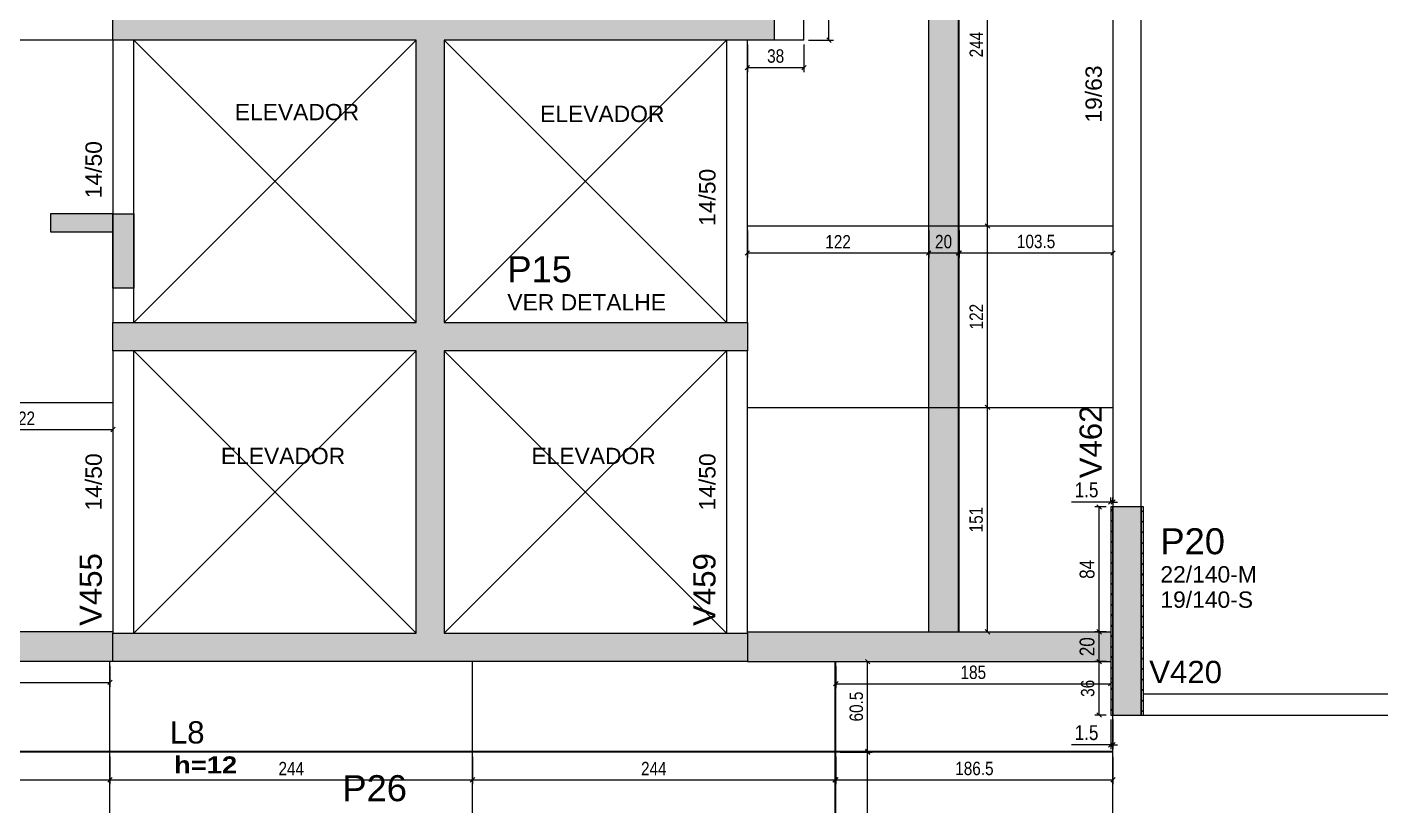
# Model space of a CAD drawing. Extents: x 3022 to 8661, y -614 to 3008.
# Drawn here: x 5870 to 6781, y 1276 to 1800 of the extents above; entities that cross this region are included whole.
import ezdxf

# ---------------------------------------------------------------- set-up
doc = ezdxf.new("R2010")
doc.units = 0
doc.header["$PDMODE"] = 34
for name, color, linetype in [('COTA', 241, 'Continuous'), ('MTH-230', 1, 'Continuous'), ('MTH-DIM-PILAR', 3, 'Continuous'), ('MTH-DIM-VIGA', 3, 'Continuous'), ('MTH-FACE-VIGA', 7, 'Continuous'), ('MTH-LINHA-SEÇÃO', 16, 'Continuous'), ('MTH-PILAR-SEGUE', 5, 'Continuous'), ('MTH-SOMBRA21', 150, 'Continuous'), ('MTH-SOMBRA25', 253, 'Continuous'), ('MTH-TIT1-PILAR', 5, 'Continuous'), ('MTH-TIT1-VIGA', 5, 'Continuous'), ('MTH-TXT-NEGRITO', 5, 'Continuous'), ('MTH-TXT-NOTAS', 3, 'Continuous'), ('Painéis', 200, 'Continuous')]:
    doc.layers.add(name, color=color, linetype=linetype)
doc.layers.add('Hachura', color=251, linetype='Continuous', lineweight=9)
doc.styles.add('COTA TECNICA', font='techl___.ttf', dxfattribs={"height": 10})
doc.styles.add('COTA TECNICA-50', font='techl___.ttf', dxfattribs={"height": 9})
doc.styles.add('TQS_ARIAL', font='arial.ttf')
doc.styles.add('TQS_ARIAL_BLACK', font='ariblk.ttf')
doc.dimstyles.new('COTA PAINEL-50', dxfattribs={"dimtxt": 9, "dimasz": 3, "dimexe": 3, "dimexo": 3, "dimgap": 3, "dimtad": 1, "dimdec": 1, "dimzin": 12, "dimdsep": 46, "dimtxsty": 'COTA TECNICA-50', "dimblk1": 'OBLIQUE', "dimblk2": 'OBLIQUE', "dimsah": 1, "dimcen": 0.9, "dimclrd": 4, "dimclre": 4, "dimclrt": 240, "dimadec": 1, "dimazin": 3, "dimtfac": 1, "dimtdec": 1, "dimtmove": 0, "dimatfit": 3, "dimfxl": 1, "dimtolj": 1, "dimtzin": 12, "dimarcsym": 0})
doc.dimstyles.new('PAINEL', dxfattribs={"dimtxt": 10, "dimasz": 3, "dimexe": 3, "dimexo": 3, "dimgap": 3, "dimtad": 1, "dimdec": 1, "dimzin": 12, "dimdsep": 46, "dimtxsty": 'COTA TECNICA', "dimblk1": 'OBLIQUE', "dimblk2": 'OBLIQUE', "dimsah": 1, "dimcen": 0.9, "dimclrd": 4, "dimclre": 4, "dimclrt": 240, "dimadec": 1, "dimazin": 3, "dimtfac": 1, "dimtdec": 1, "dimtmove": 0, "dimatfit": 3, "dimfxl": 1, "dimtolj": 1, "dimtzin": 12, "dimarcsym": 0})

# ---------------------------------------------------------------- blocks, each defined once
blk = doc.blocks.new('_Oblique')
at = {"color": 0, "linetype": 'ByBlock', "lineweight": -2}
blk.add_line((-0.5, -0.5), (0.5, 0.5), dxfattribs=at)
blk = doc.blocks.new('*D165')
at = {"layer": 'COTA', "color": 4, "lineweight": -2, "transparency": 16777216}
for p, q in [((5682.08, 1308.75), (5682.08, 1290.21)), ((5926.08, 1308.75), (5926.08, 1290.21)), ((5682.08, 1293.21), (5926.08, 1293.21))]:
    blk.add_line(p, q, dxfattribs=at)
at = {"layer": 'Defpoints', "color": 0, "transparency": 16777216}
for p in [(5682.08, 1311.75), (5926.08, 1311.75), (5926.08, 1293.21)]:
    blk.add_point(p, dxfattribs=at)
at = {"layer": 'COTA', "color": 4, "lineweight": -2, "transparency": 16777216, "xscale": 3, "yscale": 3, "zscale": 3, "rotation": 180}
blk.add_blockref('_Oblique', (5682.08, 1293.21), dxfattribs=at)
at = {"layer": 'COTA', "color": 4, "lineweight": -2, "transparency": 16777216, "xscale": 3, "yscale": 3, "zscale": 3}
blk.add_blockref('_Oblique', (5926.08, 1293.21), dxfattribs=at)
at = {"layer": 'COTA', "color": 240, "transparency": 16777216, "insert": (5804.08, 1300.77), "char_height": 9, "attachment_point": 5, "style": 'COTA TECNICA-50'}
blk.add_mtext('\\A1;244', dxfattribs=at)
blk = doc.blocks.new('*D166')
at = {"layer": 'COTA', "color": 4, "lineweight": -2, "transparency": 16777216}
for p, q in [((5926.08, 1308.75), (5926.08, 1290.21)), ((6170.08, 1308.75), (6170.08, 1290.21)), ((5926.08, 1293.21), (6170.08, 1293.21))]:
    blk.add_line(p, q, dxfattribs=at)
at = {"layer": 'Defpoints', "color": 0, "transparency": 16777216}
for p in [(5926.08, 1311.75), (6170.08, 1311.75), (6170.08, 1293.21)]:
    blk.add_point(p, dxfattribs=at)
at = {"layer": 'COTA', "color": 4, "lineweight": -2, "transparency": 16777216, "xscale": 3, "yscale": 3, "zscale": 3, "rotation": 180}
blk.add_blockref('_Oblique', (5926.08, 1293.21), dxfattribs=at)
at = {"layer": 'COTA', "color": 4, "lineweight": -2, "transparency": 16777216, "xscale": 3, "yscale": 3, "zscale": 3}
blk.add_blockref('_Oblique', (6170.08, 1293.21), dxfattribs=at)
at = {"layer": 'COTA', "color": 240, "transparency": 16777216, "insert": (6048.08, 1300.77), "char_height": 9, "attachment_point": 5, "style": 'COTA TECNICA-50'}
blk.add_mtext('\\A1;244', dxfattribs=at)
blk = doc.blocks.new('*D167')
at = {"layer": 'COTA', "color": 4, "lineweight": -2, "transparency": 16777216}
for p, q in [((6170.08, 1308.75), (6170.08, 1290.21)), ((6414.08, 1308.75), (6414.08, 1290.21)), ((6170.08, 1293.21), (6414.08, 1293.21))]:
    blk.add_line(p, q, dxfattribs=at)
at = {"layer": 'Defpoints', "color": 0, "transparency": 16777216}
for p in [(6170.08, 1311.75), (6414.08, 1311.75), (6414.08, 1293.21)]:
    blk.add_point(p, dxfattribs=at)
at = {"layer": 'COTA', "color": 4, "lineweight": -2, "transparency": 16777216, "xscale": 3, "yscale": 3, "zscale": 3, "rotation": 180}
blk.add_blockref('_Oblique', (6170.08, 1293.21), dxfattribs=at)
at = {"layer": 'COTA', "color": 4, "lineweight": -2, "transparency": 16777216, "xscale": 3, "yscale": 3, "zscale": 3}
blk.add_blockref('_Oblique', (6414.08, 1293.21), dxfattribs=at)
at = {"layer": 'COTA', "color": 240, "transparency": 16777216, "insert": (6292.08, 1300.77), "char_height": 9, "attachment_point": 5, "style": 'COTA TECNICA-50'}
blk.add_mtext('\\A1;244', dxfattribs=at)
blk = doc.blocks.new('*D168')
at = {"layer": 'COTA', "color": 4, "lineweight": -2, "transparency": 16777216}
for p, q in [((6414.58, 1308.75), (6414.58, 1290.21)), ((6601.08, 1308.75), (6601.08, 1290.21)), ((6414.58, 1293.21), (6601.08, 1293.21))]:
    blk.add_line(p, q, dxfattribs=at)
at = {"layer": 'Defpoints', "color": 0, "transparency": 16777216}
for p in [(6414.58, 1311.75), (6601.08, 1311.75), (6601.08, 1293.21)]:
    blk.add_point(p, dxfattribs=at)
at = {"layer": 'COTA', "color": 4, "lineweight": -2, "transparency": 16777216, "xscale": 3, "yscale": 3, "zscale": 3, "rotation": 180}
blk.add_blockref('_Oblique', (6414.58, 1293.21), dxfattribs=at)
at = {"layer": 'COTA', "color": 4, "lineweight": -2, "transparency": 16777216, "xscale": 3, "yscale": 3, "zscale": 3}
blk.add_blockref('_Oblique', (6601.08, 1293.21), dxfattribs=at)
at = {"layer": 'COTA', "color": 240, "transparency": 16777216, "insert": (6507.83, 1300.82), "char_height": 9, "attachment_point": 5, "style": 'COTA TECNICA-50'}
blk.add_mtext('\\A1;186.5', dxfattribs=at)
blk = doc.blocks.new('*D169')
at = {"layer": 'COTA', "color": 4, "lineweight": -2, "transparency": 16777216}
for p, q in [((6417.58, 1311.75), (6438.99, 1311.75)), ((6435.99, 1210.75), (6435.99, 1311.75)), ((6417.58, 1210.75), (6438.99, 1210.75))]:
    blk.add_line(p, q, dxfattribs=at)
at = {"layer": 'Defpoints', "color": 0, "transparency": 16777216}
for p in [(6414.58, 1311.75), (6435.99, 1311.75), (6414.58, 1210.75)]:
    blk.add_point(p, dxfattribs=at)
at = {"layer": 'COTA', "color": 4, "lineweight": -2, "transparency": 16777216, "xscale": 3, "yscale": 3, "zscale": 3}
for p, rotation in [((6435.99, 1311.75), 90), ((6435.99, 1210.75), 270)]:
    blk.add_blockref('_Oblique', p, dxfattribs=dict(at, rotation=rotation))
at = {"layer": 'COTA', "color": 240, "transparency": 16777216, "insert": (6428.4, 1261.25), "char_height": 9, "attachment_point": 5, "rotation": 90, "style": 'COTA TECNICA-50'}
blk.add_mtext('\\A1;101', dxfattribs=at)
blk = doc.blocks.new('*D170')
at = {"layer": 'COTA', "color": 4, "lineweight": -2, "transparency": 16777216}
for p, q in [((6417.58, 1372.75), (6438.99, 1372.75)), ((6435.99, 1312.25), (6435.99, 1372.75)), ((6417.58, 1312.25), (6438.99, 1312.25))]:
    blk.add_line(p, q, dxfattribs=at)
at = {"layer": 'Defpoints', "color": 0, "transparency": 16777216}
for p in [(6414.58, 1372.75), (6435.99, 1372.75), (6414.58, 1312.25)]:
    blk.add_point(p, dxfattribs=at)
at = {"layer": 'COTA', "color": 4, "lineweight": -2, "transparency": 16777216, "xscale": 3, "yscale": 3, "zscale": 3}
for p, rotation in [((6435.99, 1372.75), 90), ((6435.99, 1312.25), 270)]:
    blk.add_blockref('_Oblique', p, dxfattribs=dict(at, rotation=rotation))
at = {"layer": 'COTA', "color": 240, "transparency": 16777216, "insert": (6428.39, 1342.5), "char_height": 9, "attachment_point": 5, "rotation": 90, "style": 'COTA TECNICA-50'}
blk.add_mtext('\\A1;60.5', dxfattribs=at)
blk = doc.blocks.new('*D179')
at = {"layer": 'COTA', "color": 4, "lineweight": -2, "transparency": 16777216}
for p, q in [((5806.08, 1543.75), (5806.08, 1525.84)), ((5928.08, 1543.75), (5928.08, 1525.84)), ((5806.08, 1528.84), (5928.08, 1528.84))]:
    blk.add_line(p, q, dxfattribs=at)
at = {"layer": 'Defpoints', "color": 0, "transparency": 16777216}
for p in [(5806.08, 1546.75), (5928.08, 1546.75), (5928.08, 1528.84)]:
    blk.add_point(p, dxfattribs=at)
at = {"layer": 'COTA', "color": 4, "lineweight": -2, "transparency": 16777216, "xscale": 3, "yscale": 3, "zscale": 3, "rotation": 180}
blk.add_blockref('_Oblique', (5806.08, 1528.84), dxfattribs=at)
at = {"layer": 'COTA', "color": 4, "lineweight": -2, "transparency": 16777216, "xscale": 3, "yscale": 3, "zscale": 3}
blk.add_blockref('_Oblique', (5928.08, 1528.84), dxfattribs=at)
at = {"layer": 'COTA', "color": 240, "transparency": 16777216, "insert": (5867.08, 1536.4), "char_height": 9, "attachment_point": 5, "style": 'COTA TECNICA-50'}
blk.add_mtext('\\A1;122', dxfattribs=at)
blk = doc.blocks.new('*D182')
at = {"layer": 'COTA', "color": 4, "lineweight": -2, "transparency": 16777216}
for p, q in [((5683.58, 1369.75), (5683.58, 1355.75)), ((5926.08, 1369.75), (5926.08, 1355.75)), ((5683.58, 1358.75), (5926.08, 1358.75))]:
    blk.add_line(p, q, dxfattribs=at)
at = {"layer": 'Defpoints', "color": 0, "transparency": 16777216}
for p in [(5683.58, 1372.75), (5926.08, 1372.75), (5926.08, 1358.75)]:
    blk.add_point(p, dxfattribs=at)
at = {"layer": 'COTA', "color": 4, "lineweight": -2, "transparency": 16777216, "xscale": 3, "yscale": 3, "zscale": 3, "rotation": 180}
blk.add_blockref('_Oblique', (5683.58, 1358.75), dxfattribs=at)
at = {"layer": 'COTA', "color": 4, "lineweight": -2, "transparency": 16777216, "xscale": 3, "yscale": 3, "zscale": 3}
blk.add_blockref('_Oblique', (5926.08, 1358.75), dxfattribs=at)
at = {"layer": 'COTA', "color": 240, "transparency": 16777216, "insert": (5804.83, 1366.35), "char_height": 9, "attachment_point": 5, "style": 'COTA TECNICA-50'}
blk.add_mtext('\\A1;242.5', dxfattribs=at)
blk = doc.blocks.new('*D184')
at = {"layer": 'COTA', "color": 4, "lineweight": -2, "transparency": 16777216}
for p, q in [((6414.58, 1369.75), (6414.58, 1354.87)), ((6599.58, 1369.75), (6599.58, 1354.87)), ((6414.58, 1357.87), (6599.58, 1357.87))]:
    blk.add_line(p, q, dxfattribs=at)
at = {"layer": 'Defpoints', "color": 0, "transparency": 16777216}
for p in [(6414.58, 1372.75), (6599.58, 1372.75), (6599.58, 1357.87)]:
    blk.add_point(p, dxfattribs=at)
at = {"layer": 'COTA', "color": 4, "lineweight": -2, "transparency": 16777216, "xscale": 3, "yscale": 3, "zscale": 3, "rotation": 180}
blk.add_blockref('_Oblique', (6414.58, 1357.87), dxfattribs=at)
at = {"layer": 'COTA', "color": 4, "lineweight": -2, "transparency": 16777216, "xscale": 3, "yscale": 3, "zscale": 3}
blk.add_blockref('_Oblique', (6599.58, 1357.87), dxfattribs=at)
at = {"layer": 'COTA', "color": 240, "transparency": 16777216, "insert": (6507.08, 1365.49), "char_height": 9, "attachment_point": 5, "style": 'COTA TECNICA-50'}
blk.add_mtext('\\A1;185', dxfattribs=at)
blk = doc.blocks.new('*D185')
at = {"layer": 'COTA', "color": 4, "lineweight": -2, "transparency": 16777216}
for p, q in [((6596.58, 1372.75), (6588.81, 1372.75)), ((6591.81, 1336.75), (6591.81, 1372.75)), ((6596.58, 1336.75), (6588.81, 1336.75))]:
    blk.add_line(p, q, dxfattribs=at)
at = {"layer": 'Defpoints', "color": 0, "transparency": 16777216}
for p in [(6591.81, 1372.75), (6599.58, 1372.75), (6599.58, 1336.75)]:
    blk.add_point(p, dxfattribs=at)
at = {"layer": 'COTA', "color": 4, "lineweight": -2, "transparency": 16777216, "xscale": 3, "yscale": 3, "zscale": 3}
for p, rotation in [((6591.81, 1372.75), 90), ((6591.81, 1336.75), 270)]:
    blk.add_blockref('_Oblique', p, dxfattribs=dict(at, rotation=rotation))
at = {"layer": 'COTA', "color": 240, "transparency": 16777216, "insert": (6584.11, 1354.75), "char_height": 9, "attachment_point": 5, "rotation": 90, "style": 'COTA TECNICA-50'}
blk.add_mtext('\\A1;36', dxfattribs=at)
blk = doc.blocks.new('*D186')
at = {"layer": 'COTA', "color": 4, "lineweight": -2, "transparency": 16777216}
for p, q in [((6355.08, 1662.75), (6355.08, 1644.56)), ((6477.08, 1662.75), (6477.08, 1644.56)), ((6355.08, 1647.56), (6477.08, 1647.56))]:
    blk.add_line(p, q, dxfattribs=at)
at = {"layer": 'Defpoints', "color": 0, "transparency": 16777216}
for p in [(6355.08, 1665.75), (6477.08, 1665.75), (6477.08, 1647.56)]:
    blk.add_point(p, dxfattribs=at)
at = {"layer": 'COTA', "color": 4, "lineweight": -2, "transparency": 16777216, "xscale": 3, "yscale": 3, "zscale": 3, "rotation": 180}
blk.add_blockref('_Oblique', (6355.08, 1647.56), dxfattribs=at)
at = {"layer": 'COTA', "color": 4, "lineweight": -2, "transparency": 16777216, "xscale": 3, "yscale": 3, "zscale": 3}
blk.add_blockref('_Oblique', (6477.08, 1647.56), dxfattribs=at)
at = {"layer": 'COTA', "color": 240, "transparency": 16777216, "insert": (6416.08, 1655.11), "char_height": 9, "attachment_point": 5, "style": 'COTA TECNICA-50'}
blk.add_mtext('\\A1;122', dxfattribs=at)
blk = doc.blocks.new('*D187')
at = {"layer": 'COTA', "color": 4, "lineweight": -2, "transparency": 16777216}
for p, q in [((6477.08, 1662.75), (6477.08, 1644.56)), ((6497.08, 1662.75), (6497.08, 1644.56)), ((6477.08, 1647.56), (6497.08, 1647.56))]:
    blk.add_line(p, q, dxfattribs=at)
at = {"layer": 'Defpoints', "color": 0, "transparency": 16777216}
for p in [(6477.08, 1665.75), (6497.08, 1665.75), (6497.08, 1647.56)]:
    blk.add_point(p, dxfattribs=at)
at = {"layer": 'COTA', "color": 4, "lineweight": -2, "transparency": 16777216, "xscale": 3, "yscale": 3, "zscale": 3, "rotation": 180}
blk.add_blockref('_Oblique', (6477.08, 1647.56), dxfattribs=at)
at = {"layer": 'COTA', "color": 4, "lineweight": -2, "transparency": 16777216, "xscale": 3, "yscale": 3, "zscale": 3}
blk.add_blockref('_Oblique', (6497.08, 1647.56), dxfattribs=at)
at = {"layer": 'COTA', "color": 240, "transparency": 16777216, "insert": (6487.08, 1655.15), "char_height": 9, "attachment_point": 5, "style": 'COTA TECNICA-50'}
blk.add_mtext('\\A1;20', dxfattribs=at)
blk = doc.blocks.new('*D188')
at = {"layer": 'COTA', "color": 4, "lineweight": -2, "transparency": 16777216}
for p, q in [((6497.58, 1662.75), (6497.58, 1644.56)), ((6601.08, 1662.75), (6601.08, 1644.56)), ((6497.58, 1647.56), (6601.08, 1647.56))]:
    blk.add_line(p, q, dxfattribs=at)
at = {"layer": 'Defpoints', "color": 0, "transparency": 16777216}
for p in [(6497.58, 1665.75), (6601.08, 1665.75), (6601.08, 1647.56)]:
    blk.add_point(p, dxfattribs=at)
at = {"layer": 'COTA', "color": 4, "lineweight": -2, "transparency": 16777216, "xscale": 3, "yscale": 3, "zscale": 3, "rotation": 180}
blk.add_blockref('_Oblique', (6497.58, 1647.56), dxfattribs=at)
at = {"layer": 'COTA', "color": 4, "lineweight": -2, "transparency": 16777216, "xscale": 3, "yscale": 3, "zscale": 3}
blk.add_blockref('_Oblique', (6601.08, 1647.56), dxfattribs=at)
at = {"layer": 'COTA', "color": 240, "transparency": 16777216, "insert": (6549.33, 1655.26), "char_height": 9, "attachment_point": 5, "style": 'COTA TECNICA-50'}
blk.add_mtext('\\A1;103.5', dxfattribs=at)
blk = doc.blocks.new('*D189')
at = {"layer": 'COTA', "color": 4, "lineweight": -2, "transparency": 16777216}
for p, q in [((6500.58, 1543.75), (6519.63, 1543.75)), ((6516.63, 1392.75), (6516.63, 1543.75)), ((6500.58, 1392.75), (6519.63, 1392.75))]:
    blk.add_line(p, q, dxfattribs=at)
at = {"layer": 'Defpoints', "color": 0, "transparency": 16777216}
for p in [(6497.58, 1543.75), (6516.63, 1543.75), (6497.58, 1392.75)]:
    blk.add_point(p, dxfattribs=at)
at = {"layer": 'COTA', "color": 4, "lineweight": -2, "transparency": 16777216, "xscale": 3, "yscale": 3, "zscale": 3}
for p, rotation in [((6516.63, 1543.75), 90), ((6516.63, 1392.75), 270)]:
    blk.add_blockref('_Oblique', p, dxfattribs=dict(at, rotation=rotation))
at = {"layer": 'COTA', "color": 240, "transparency": 16777216, "insert": (6509.03, 1468.25), "char_height": 9, "attachment_point": 5, "rotation": 90, "style": 'COTA TECNICA-50'}
blk.add_mtext('\\A1;151', dxfattribs=at)
blk = doc.blocks.new('*D190')
at = {"layer": 'COTA', "color": 4, "lineweight": -2, "transparency": 16777216}
for p, q in [((6516.63, 1543.75), (6516.63, 1665.75)), ((6500.58, 1543.75), (6519.63, 1543.75))]:
    blk.add_line(p, q, dxfattribs=at)
at = {"layer": 'Defpoints', "color": 0, "transparency": 16777216}
for p in [(6516.63, 1665.75), (6516.63, 1665.75), (6497.58, 1543.75)]:
    blk.add_point(p, dxfattribs=at)
at = {"layer": 'COTA', "color": 4, "lineweight": -2, "transparency": 16777216, "xscale": 3, "yscale": 3, "zscale": 3}
for p, rotation in [((6516.63, 1665.75), 90), ((6516.63, 1543.75), 270)]:
    blk.add_blockref('_Oblique', p, dxfattribs=dict(at, rotation=rotation))
at = {"layer": 'COTA', "color": 240, "transparency": 16777216, "insert": (6509.08, 1604.75), "char_height": 9, "attachment_point": 5, "rotation": 90, "style": 'COTA TECNICA-50'}
blk.add_mtext('\\A1;122', dxfattribs=at)
blk = doc.blocks.new('*D191')
at = {"layer": 'COTA', "color": 4, "lineweight": -2, "transparency": 16777216}
for p, q in [((6500.58, 1909.75), (6519.63, 1909.75)), ((6516.63, 1665.75), (6516.63, 1909.75))]:
    blk.add_line(p, q, dxfattribs=at)
at = {"layer": 'Defpoints', "color": 0, "transparency": 16777216}
for p in [(6497.58, 1909.75), (6516.63, 1909.75), (6516.63, 1665.75)]:
    blk.add_point(p, dxfattribs=at)
at = {"layer": 'COTA', "color": 4, "lineweight": -2, "transparency": 16777216, "xscale": 3, "yscale": 3, "zscale": 3}
for p, rotation in [((6516.63, 1909.75), 90), ((6516.63, 1665.75), 270)]:
    blk.add_blockref('_Oblique', p, dxfattribs=dict(at, rotation=rotation))
at = {"layer": 'COTA', "color": 240, "transparency": 16777216, "insert": (6509.07, 1787.75), "char_height": 9, "attachment_point": 5, "rotation": 90, "style": 'COTA TECNICA-50'}
blk.add_mtext('\\A1;244', dxfattribs=at)
blk = doc.blocks.new('*D192')
at = {"layer": 'COTA', "color": 4, "lineweight": -2, "transparency": 16777216}
for p, q in [((6355.08, 1787.75), (6355.08, 1769.27)), ((6393.08, 1787.75), (6393.08, 1769.27)), ((6355.08, 1772.27), (6393.08, 1772.27))]:
    blk.add_line(p, q, dxfattribs=at)
at = {"layer": 'Defpoints', "color": 0, "transparency": 16777216}
for p in [(6355.08, 1790.75), (6393.08, 1790.75), (6393.08, 1772.27)]:
    blk.add_point(p, dxfattribs=at)
at = {"layer": 'COTA', "color": 4, "lineweight": -2, "transparency": 16777216, "xscale": 3, "yscale": 3, "zscale": 3, "rotation": 180}
blk.add_blockref('_Oblique', (6355.08, 1772.27), dxfattribs=at)
at = {"layer": 'COTA', "color": 4, "lineweight": -2, "transparency": 16777216, "xscale": 3, "yscale": 3, "zscale": 3}
blk.add_blockref('_Oblique', (6393.08, 1772.27), dxfattribs=at)
at = {"layer": 'COTA', "color": 240, "transparency": 16777216, "insert": (6374.08, 1779.99), "char_height": 9, "attachment_point": 5, "style": 'COTA TECNICA-50'}
blk.add_mtext('\\A1;38', dxfattribs=at)
blk = doc.blocks.new('*D193')
at = {"layer": 'COTA', "color": 4, "lineweight": -2, "transparency": 16777216}
for p, q in [((6396.08, 1909.75), (6412.95, 1909.75)), ((6409.95, 1790.75), (6409.95, 1909.75)), ((6396.08, 1790.75), (6412.95, 1790.75))]:
    blk.add_line(p, q, dxfattribs=at)
at = {"layer": 'Defpoints', "color": 0, "transparency": 16777216}
for p in [(6393.08, 1909.75), (6409.95, 1909.75), (6393.08, 1790.75)]:
    blk.add_point(p, dxfattribs=at)
at = {"layer": 'COTA', "color": 4, "lineweight": -2, "transparency": 16777216, "xscale": 3, "yscale": 3, "zscale": 3}
for p, rotation in [((6409.95, 1909.75), 90), ((6409.95, 1790.75), 270)]:
    blk.add_blockref('_Oblique', p, dxfattribs=dict(at, rotation=rotation))
at = {"layer": 'COTA', "color": 240, "transparency": 16777216, "insert": (6402.38, 1850.25), "char_height": 9, "attachment_point": 5, "rotation": 90, "style": 'COTA TECNICA-50'}
blk.add_mtext('\\A1;119', dxfattribs=at)
blk = doc.blocks.new('*D384')
at = {"layer": 'COTA', "color": 4, "lineweight": -2, "transparency": 16777216}
for p, q in [((6596.58, 1476.75), (6588.81, 1476.75)), ((6591.81, 1392.75), (6591.81, 1476.75)), ((6596.58, 1392.75), (6588.81, 1392.75))]:
    blk.add_line(p, q, dxfattribs=at)
at = {"layer": 'Defpoints', "color": 0, "transparency": 16777216}
for p in [(6591.81, 1476.75), (6599.58, 1476.75), (6599.58, 1392.75)]:
    blk.add_point(p, dxfattribs=at)
at = {"layer": 'COTA', "color": 4, "lineweight": -2, "transparency": 16777216, "xscale": 3, "yscale": 3, "zscale": 3}
for p, rotation in [((6591.81, 1476.75), 90), ((6591.81, 1392.75), 270)]:
    blk.add_blockref('_Oblique', p, dxfattribs=dict(at, rotation=rotation))
at = {"layer": 'COTA', "color": 240, "transparency": 16777216, "insert": (6583.71, 1434.75), "char_height": 10, "attachment_point": 5, "rotation": 90, "style": 'COTA TECNICA'}
blk.add_mtext('\\A1;84', dxfattribs=at)
blk = doc.blocks.new('*D385')
at = {"layer": 'COTA', "color": 4, "lineweight": -2, "transparency": 16777216}
for p, q in [((6599.58, 1480.06), (6573.07, 1480.06)), ((6599.58, 1479.75), (6599.58, 1483.06)), ((6601.08, 1480.06), (6599.58, 1480.06)), ((6601.08, 1479.75), (6601.08, 1483.06)), ((6601.08, 1480.06), (6604.08, 1480.06))]:
    blk.add_line(p, q, dxfattribs=at)
at = {"layer": 'Defpoints', "color": 0, "transparency": 16777216}
for p in [(6599.58, 1480.06), (6599.58, 1476.75), (6601.08, 1476.75)]:
    blk.add_point(p, dxfattribs=at)
at = {"layer": 'COTA', "color": 4, "lineweight": -2, "transparency": 16777216, "xscale": 3, "yscale": 3, "zscale": 3}
blk.add_blockref('_Oblique', (6599.58, 1480.06), dxfattribs=at)
at = {"layer": 'COTA', "color": 4, "lineweight": -2, "transparency": 16777216, "xscale": 3, "yscale": 3, "zscale": 3, "rotation": 180}
blk.add_blockref('_Oblique', (6601.08, 1480.06), dxfattribs=at)
at = {"layer": 'COTA', "color": 240, "transparency": 16777216, "insert": (6583.32, 1488.17), "char_height": 10, "attachment_point": 5, "style": 'COTA TECNICA'}
blk.add_mtext('\\A1;1.5', dxfattribs=at)
blk = doc.blocks.new('*D390')
at = {"layer": 'COTA', "color": 4, "lineweight": -2, "transparency": 16777216}
for p, q in [((6596.58, 1392.75), (6588.81, 1392.75)), ((6591.81, 1372.75), (6591.81, 1392.75)), ((6596.58, 1372.75), (6588.81, 1372.75))]:
    blk.add_line(p, q, dxfattribs=at)
at = {"layer": 'Defpoints', "color": 0, "transparency": 16777216}
for p in [(6591.81, 1392.75), (6599.58, 1392.75), (6599.58, 1372.75)]:
    blk.add_point(p, dxfattribs=at)
at = {"layer": 'COTA', "color": 4, "lineweight": -2, "transparency": 16777216, "xscale": 3, "yscale": 3, "zscale": 3}
for p, rotation in [((6591.81, 1392.75), 90), ((6591.81, 1372.75), 270)]:
    blk.add_blockref('_Oblique', p, dxfattribs=dict(at, rotation=rotation))
at = {"layer": 'COTA', "color": 240, "transparency": 16777216, "insert": (6583.7, 1382.75), "char_height": 10, "attachment_point": 5, "rotation": 90, "style": 'COTA TECNICA'}
blk.add_mtext('\\A1;20', dxfattribs=at)
blk = doc.blocks.new('*D391')
at = {"layer": 'COTA', "color": 4, "lineweight": -2, "transparency": 16777216}
for p, q in [((6599.58, 1333.75), (6599.58, 1313.78)), ((6601.08, 1333.75), (6601.08, 1313.78)), ((6599.58, 1316.78), (6573.07, 1316.78)), ((6601.08, 1316.78), (6599.58, 1316.78)), ((6601.08, 1316.78), (6604.08, 1316.78))]:
    blk.add_line(p, q, dxfattribs=at)
at = {"layer": 'Defpoints', "color": 0, "transparency": 16777216}
for p in [(6599.58, 1336.75), (6601.08, 1336.75), (6599.58, 1316.78)]:
    blk.add_point(p, dxfattribs=at)
at = {"layer": 'COTA', "color": 4, "lineweight": -2, "transparency": 16777216, "xscale": 3, "yscale": 3, "zscale": 3}
blk.add_blockref('_Oblique', (6599.58, 1316.78), dxfattribs=at)
at = {"layer": 'COTA', "color": 4, "lineweight": -2, "transparency": 16777216, "xscale": 3, "yscale": 3, "zscale": 3, "rotation": 180}
blk.add_blockref('_Oblique', (6601.08, 1316.78), dxfattribs=at)
at = {"layer": 'COTA', "color": 240, "transparency": 16777216, "insert": (6583.32, 1324.89), "char_height": 10, "attachment_point": 5, "style": 'COTA TECNICA'}
blk.add_mtext('\\A1;1.5', dxfattribs=at)

msp = doc.modelspace()

# ---------------------------------------------------------------- hatches: boundary and pattern name
at = {"layer": 'Hachura'}
h = msp.add_hatch(color=256, dxfattribs=at)
h.dxf.hatch_style = 1
h.paths.add_polyline_path([(6497.08, 1909.75), (6477.08, 1909.75), (6477.08, 1665.75), (6497.08, 1665.75)])
h.paths.add_polyline_path([(6497.08, 1665.75), (6477.08, 1665.75), (6477.08, 1543.75), (6497.08, 1543.75)])
h.paths.add_polyline_path([(6497.08, 1543.75), (6477.08, 1543.75), (6477.08, 1392.75), (6497.08, 1392.75)])
h = msp.add_hatch(color=256, dxfattribs=at)
h.dxf.hatch_style = 1
h.paths.add_polyline_path([(5928.08, 1391.75), (5928.08, 1392.75), (5683.58, 1392.75), (5683.58, 1372.75), (5928.08, 1372.75)])
h.paths.add_polyline_path([(6599.58, 1392.75), (6355.08, 1392.75), (6355.08, 1391.75), (6355.08, 1372.75), (6599.58, 1372.75)])

# ---------------------------------------------------------------- linework, layer by layer
at = {"layer": 'MTH-230', "linetype": 'Continuous'}
for p, q in [((5942.08, 1790.75), (6132.08, 1600.75)), ((6132.08, 1790.75), (5942.08, 1600.75)), ((6151.08, 1790.75), (6341.08, 1600.75)), ((6341.08, 1790.75), (6151.08, 1600.75)), ((5942.08, 1581.75), (6132.08, 1391.75)), ((6132.08, 1581.75), (5942.08, 1391.75)), ((6151.08, 1581.75), (6341.08, 1391.75)), ((6341.08, 1581.75), (6151.08, 1391.75))]:
    msp.add_line(p, q, dxfattribs=at)
at = {"layer": 'MTH-FACE-VIGA', "linetype": 'Continuous'}
for p, q in [((6393.08, 1790.75), (6393.08, 2155.75)), ((6601.08, 1986.75), (6601.08, 1476.75)), ((6620.08, 1476.75), (6620.08, 1986.75)), ((5928.08, 1790.75), (5682.08, 1790.75)), ((5928.08, 1790.75), (5928.08, 1600.75)), ((5942.08, 1600.75), (5942.08, 1790.75)), ((6341.08, 1790.75), (6341.08, 1600.75)), ((6355.08, 1600.75), (6355.08, 1790.75)), ((6393.08, 1790.75), (6373.08, 1790.75)), ((5928.08, 1581.75), (5928.08, 1391.75)), ((5942.08, 1391.75), (5942.08, 1581.75)), ((6341.08, 1581.75), (6341.08, 1391.75)), ((6355.08, 1391.75), (6355.08, 1581.75)), ((6599.58, 1473.77), (6601.06, 1475.26)), ((6599.58, 1466.7), (6600.98, 1468.11)), ((6600.98, 1468.11), (6601.08, 1468.2)), ((6601.06, 1475.26), (6601.08, 1475.27)), ((6620.08, 1473.06), (6621.55, 1474.53)), ((6620.08, 1465.99), (6621.48, 1467.39)), ((6621.48, 1467.39), (6621.58, 1467.49)), ((6621.55, 1474.53), (6621.58, 1474.56)), ((6599.58, 1459.63), (6600.91, 1460.96)), ((6600.91, 1460.96), (6601.08, 1461.13)), ((6620.08, 1458.92), (6621.4, 1460.24)), ((6621.4, 1460.24), (6621.58, 1460.42)), ((6599.58, 1452.56), (6600.83, 1453.81)), ((6600.83, 1453.81), (6601.08, 1454.06)), ((6620.08, 1451.85), (6621.32, 1453.09)), ((6621.32, 1453.09), (6621.58, 1453.35)), ((6599.58, 1445.49), (6600.75, 1446.67)), ((6600.68, 1439.52), (6601.08, 1439.92)), ((6600.75, 1446.67), (6601.08, 1446.99)), ((6620.08, 1444.77), (6621.25, 1445.94)), ((6621.25, 1445.94), (6621.58, 1446.27)), ((6599.58, 1438.42), (6600.68, 1439.52)), ((6599.58, 1431.35), (6600.6, 1432.37)), ((6600.6, 1432.37), (6601.08, 1432.85)), ((6620.08, 1437.7), (6621.17, 1438.8)), ((6620.08, 1430.63), (6621.09, 1431.65)), ((6621.09, 1431.65), (6621.58, 1432.13)), ((6621.17, 1438.8), (6621.58, 1439.2)), ((6599.58, 1424.27), (6600.52, 1425.22)), ((6600.52, 1425.22), (6601.08, 1425.77)), ((6620.08, 1423.56), (6621.02, 1424.5)), ((6621.02, 1424.5), (6621.58, 1425.06)), ((6599.58, 1417.2), (6600.45, 1418.07)), ((6600.45, 1418.07), (6601.08, 1418.7)), ((6620.08, 1416.49), (6620.94, 1417.35)), ((6620.94, 1417.35), (6621.58, 1417.99)), ((6599.58, 1410.13), (6600.37, 1410.93)), ((6599.58, 1403.06), (6600.29, 1403.78)), ((6600.29, 1403.78), (6601.08, 1404.56)), ((6600.37, 1410.93), (6601.08, 1411.63)), ((6620.08, 1409.42), (6620.86, 1410.21)), ((6620.79, 1403.06), (6621.58, 1403.85)), ((6620.86, 1410.21), (6621.58, 1410.92)), ((6599.58, 1395.99), (6600.22, 1396.63)), ((6600.22, 1396.63), (6601.08, 1397.49)), ((6620.08, 1402.35), (6620.79, 1403.06)), ((6620.08, 1395.28), (6620.71, 1395.91)), ((6620.71, 1395.91), (6621.58, 1396.78)), ((6599.58, 1388.92), (6600.14, 1389.48)), ((6600.14, 1389.48), (6601.08, 1390.42)), ((6620.08, 1388.21), (6620.63, 1388.76)), ((6620.63, 1388.76), (6621.58, 1389.71)), ((6599.58, 1381.85), (6600.06, 1382.34)), ((6599.99, 1375.19), (6601.08, 1376.28)), ((6600.06, 1382.34), (6601.08, 1383.35)), ((6620.08, 1381.13), (6620.56, 1381.62)), ((6620.56, 1381.62), (6621.58, 1382.63)), ((6599.58, 1374.78), (6599.99, 1375.19)), ((6599.58, 1367.71), (6599.91, 1368.04)), ((6599.91, 1368.04), (6601.08, 1369.21)), ((6620.08, 1374.06), (6620.48, 1374.47)), ((6620.08, 1366.99), (6620.4, 1367.32)), ((6620.4, 1367.32), (6621.58, 1368.49)), ((6620.48, 1374.47), (6621.58, 1375.56)), ((6599.58, 1360.63), (6599.83, 1360.89)), ((6599.83, 1360.89), (6601.08, 1362.13)), ((6620.08, 1359.92), (6620.33, 1360.17)), ((6620.33, 1360.17), (6621.58, 1361.42)), ((6599.58, 1353.56), (6599.76, 1353.75)), ((6599.76, 1353.75), (6601.08, 1355.06)), ((6620.08, 1352.85), (6620.25, 1353.02)), ((6620.25, 1353.02), (6621.58, 1354.35)), ((6818.81, 1350.75), (6621.58, 1350.75)), ((6599.58, 1346.49), (6599.68, 1346.6)), ((6599.58, 1339.42), (6599.6, 1339.45)), ((6599.6, 1339.45), (6601.08, 1340.92)), ((6599.68, 1346.6), (6601.08, 1347.99)), ((6620.08, 1345.78), (6620.17, 1345.88)), ((6620.1, 1338.73), (6621.58, 1340.21)), ((6620.17, 1345.88), (6621.58, 1347.28)), ((6620.08, 1338.71), (6620.1, 1338.73)), ((6620.08, 1336.75), (6818.81, 1336.75))]:
    msp.add_line(p, q, dxfattribs=at)
for points in [[(6601.08, 1476.75), (6599.58, 1476.75), (6599.58, 1336.75), (6601.08, 1336.75), (6601.08, 1476.75)], [(6621.58, 1476.75), (6620.08, 1476.75), (6620.08, 1336.75), (6621.58, 1336.75), (6621.58, 1476.75)]]:
    msp.add_lwpolyline(points, dxfattribs=at)
at = {"layer": 'MTH-LINHA-SEÇÃO', "linetype": 'Continuous'}
for points in [[(5928.08, 1673.82), (5886.08, 1673.82), (5886.08, 1661.82), (5928.08, 1661.82), (5928.08, 1673.82)], [(5928.08, 1623.82), (5928.08, 1673.82), (5942.08, 1673.82), (5942.08, 1623.82), (5928.08, 1623.82)]]:
    msp.add_lwpolyline(points, dxfattribs=at)
at = {"layer": 'MTH-PILAR-SEGUE', "linetype": 'Continuous'}
for points in [[(6132.08, 1391.75), (6132.08, 1581.75), (5928.08, 1581.75), (5928.08, 1600.75), (6132.08, 1600.75), (6132.08, 1790.75), (5928.08, 1790.75), (5928.08, 1809.75), (6373.08, 1809.75), (6373.08, 1790.75), (6151.08, 1790.75), (6151.08, 1600.75), (6355.08, 1600.75), (6355.08, 1581.75), (6151.08, 1581.75), (6151.08, 1391.75), (6355.08, 1391.75), (6355.08, 1372.75), (5928.08, 1372.75), (5928.08, 1391.75), (6132.08, 1391.75)], [(6601.08, 1336.75), (6620.08, 1336.75), (6620.08, 1476.75), (6601.08, 1476.75), (6601.08, 1336.75)]]:
    msp.add_lwpolyline(points, dxfattribs=at)
at = {"layer": 'MTH-SOMBRA21', "linetype": 'Continuous'}
for points in [[(5928.08, 1673.82), (5886.08, 1673.82), (5886.08, 1661.82)], [(5928.08, 1673.82), (5886.08, 1661.82), (5928.08, 1661.82)], [(5928.08, 1673.82), (5928.08, 1661.82), (5928.08, 1673.82)], [(5928.08, 1623.82), (5928.08, 1673.82), (5942.08, 1673.82)], [(5928.08, 1623.82), (5942.08, 1673.82), (5942.08, 1623.82)], [(5928.08, 1623.82), (5942.08, 1623.82), (5928.08, 1623.82)]]:
    msp.add_solid(points, dxfattribs=at)
at = {"layer": 'MTH-SOMBRA25', "linetype": 'Continuous'}
for points in [[(6373.08, 1809.75), (6132.08, 1790.75), (5928.08, 1790.75)], [(6373.08, 1809.75), (5928.08, 1790.75), (5928.08, 1809.75)], [(6151.08, 1790.75), (6132.08, 1790.75), (6373.08, 1809.75)], [(6151.08, 1790.75), (6373.08, 1809.75), (6373.08, 1790.75)], [(6151.08, 1790.75), (6132.08, 1600.75), (6132.08, 1790.75)], [(6151.08, 1581.75), (6132.08, 1600.75), (6151.08, 1790.75)], [(6151.08, 1600.75), (6151.08, 1581.75), (6151.08, 1790.75)], [(6132.08, 1600.75), (6132.08, 1581.75), (5928.08, 1581.75)], [(6132.08, 1600.75), (5928.08, 1581.75), (5928.08, 1600.75)], [(6151.08, 1391.75), (6132.08, 1391.75), (6132.08, 1600.75)], [(6132.08, 1391.75), (6132.08, 1581.75), (6132.08, 1600.75)], [(6151.08, 1581.75), (6151.08, 1391.75), (6132.08, 1600.75)], [(6151.08, 1600.75), (6355.08, 1600.75), (6355.08, 1581.75)], [(6151.08, 1600.75), (6355.08, 1581.75), (6151.08, 1581.75)], [(6601.08, 1336.75), (6620.08, 1336.75), (6620.08, 1476.75)], [(6601.08, 1336.75), (6620.08, 1476.75), (6601.08, 1476.75)], [(6601.08, 1336.75), (6601.08, 1476.75), (6601.08, 1336.75)], [(5928.08, 1372.75), (5928.08, 1391.75), (6132.08, 1391.75)], [(5928.08, 1372.75), (6132.08, 1391.75), (6355.08, 1372.75)], [(6355.08, 1372.75), (6132.08, 1391.75), (6151.08, 1391.75)], [(6355.08, 1391.75), (6355.08, 1372.75), (6151.08, 1391.75)]]:
    msp.add_solid(points, dxfattribs=at)
at = {"layer": 'Painéis'}
for p, q in [((6477.08, 1392.75), (6477.08, 1909.75)), ((6497.08, 1392.75), (6497.08, 1909.75)), ((6497.58, 1392.75), (6497.58, 1909.75)), ((6355.08, 1665.75), (6601.08, 1665.75)), ((5928.08, 1546.75), (5682.08, 1546.75)), ((6355.08, 1543.75), (6601.08, 1543.75)), ((5928.08, 1392.75), (5683.58, 1392.75)), ((6355.08, 1392.75), (6599.58, 1392.75)), ((5928.08, 1372.75), (5683.58, 1372.75)), ((5926.08, 1210.75), (5926.08, 1372.75)), ((6170.08, 1217.25), (6170.08, 1372.75)), ((6355.08, 1372.75), (6599.58, 1372.75)), ((6414.08, 1210.75), (6414.08, 1372.75)), ((6414.58, 1210.75), (6414.58, 1372.75)), ((6601.08, 1217.25), (6601.08, 1336.75)), ((6601.08, 1312.25), (5682.08, 1312.25)), ((6601.08, 1311.75), (5682.08, 1311.75))]:
    msp.add_line(p, q, dxfattribs=at)

# ---------------------------------------------------------------- texts
at = {"layer": 'MTH-DIM-PILAR', "linetype": 'Continuous', "style": 'TQS_ARIAL'}
for s, p in [('VER DETALHE', (6193.52, 1608.89)), ('22/140-M', (6632.98, 1425.93)), ('19/140-S', (6632.98, 1408.93))]:
    msp.add_text(s, height=11, dxfattribs=at).set_placement(p)
at = {"layer": 'MTH-DIM-VIGA', "linetype": 'Continuous', "style": 'TQS_ARIAL'}
for s, p in [('19/63', (6593.58, 1735.25)), ('14/50', (5920.58, 1684.36)), ('14/50', (6333.58, 1665.75)), ('14/50', (5920.58, 1474.35)), ('14/50', (6333.58, 1474.35))]:
    msp.add_text(s, height=11, rotation=90, dxfattribs=at).set_placement(p)
at = {"layer": 'MTH-TIT1-PILAR', "linetype": 'Continuous', "style": 'TQS_ARIAL'}
for s, p in [('P15', (6193.52, 1627.89)), ('P20', (6632.98, 1444.93)), ('P26', (6082.45, 1278.84))]:
    msp.add_text(s, height=17.5, dxfattribs=at).set_placement(p)
at = {"layer": 'MTH-TIT1-VIGA', "linetype": 'Continuous', "style": 'TQS_ARIAL'}
for s, p in [('V462', (6593.58, 1496.02)), ('V455', (5920.58, 1396.75)), ('V459', (6333.58, 1396.75))]:
    msp.add_text(s, height=15, rotation=90, dxfattribs=at).set_placement(p)
for s, p in [('V420', (6625.52, 1358.25)), ('L8', (5966.43, 1317.64))]:
    msp.add_text(s, height=15, dxfattribs=at).set_placement(p)
at = {"layer": 'MTH-TXT-NEGRITO', "color": 3, "linetype": 'Continuous', "style": 'TQS_ARIAL_BLACK'}
msp.add_text('h=12', height=11.5, dxfattribs=at).set_placement((5969.24, 1297.49))
at = {"layer": 'MTH-TXT-NOTAS', "linetype": 'Continuous', "style": 'TQS_ARIAL'}
for p in [(6010.07, 1736.83), (6215.55, 1735.65), (6000.69, 1505.55), (6209.69, 1505.55)]:
    msp.add_text('ELEVADOR', height=11, dxfattribs=at).set_placement(p)

# ---------------------------------------------------------------- dimensions: what is measured, and where the dimension line sits
at = {"layer": 'COTA'}
for base, p1, p2, dimstyle, picture, middle in [((6409.95, 1909.75), (6393.08, 1790.75), (6393.08, 1909.75), 'COTA PAINEL-50', '*D193', (6402.38, 1850.25)), ((6516.63, 1543.75), (6497.58, 1392.75), (6497.58, 1543.75), 'COTA PAINEL-50', '*D189', (6509.03, 1468.25)), ((6591.81, 1476.75), (6599.58, 1392.75), (6599.58, 1476.75), 'PAINEL', '*D384', (6583.71, 1434.75)), ((6435.99, 1372.75), (6414.58, 1312.25), (6414.58, 1372.75), 'COTA PAINEL-50', '*D170', (6428.39, 1342.5)), ((6591.81, 1372.75), (6599.58, 1336.75), (6599.58, 1372.75), 'COTA PAINEL-50', '*D185', (6584.11, 1354.75)), ((6435.99, 1311.75), (6414.58, 1210.75), (6414.58, 1311.75), 'COTA PAINEL-50', '*D169', (6428.4, 1261.25))]:
    dim = msp.add_linear_dim(base=base, p1=p1, p2=p2, angle=90, dimstyle=dimstyle, dxfattribs=at)
    dim.commit()
    dim.dimension.update_dxf_attribs({"geometry": picture, "text_midpoint": middle})
for base, p1, p2, picture, middle in [((6516.63, 1909.75), (6516.63, 1665.75), (6497.58, 1909.75), '*D191', (6509.07, 1787.75)), ((6516.63, 1665.75), (6497.58, 1543.75), (6516.63, 1665.75), '*D190', (6509.08, 1604.75))]:
    dim = msp.add_linear_dim(base=base, p1=p1, p2=p2, angle=90, dimstyle='COTA PAINEL-50', override={"dimtmove": 1}, dxfattribs=at)
    dim.commit()
    dim.dimension.update_dxf_attribs({"geometry": picture, "text_midpoint": middle})
for base, p1, p2, dimstyle, picture, middle in [((6393.08, 1772.27), (6355.08, 1790.75), (6393.08, 1790.75), 'COTA PAINEL-50', '*D192', (6374.08, 1779.99)), ((6477.08, 1647.56), (6355.08, 1665.75), (6477.08, 1665.75), 'COTA PAINEL-50', '*D186', (6416.08, 1655.11)), ((6601.08, 1647.56), (6497.58, 1665.75), (6601.08, 1665.75), 'COTA PAINEL-50', '*D188', (6549.33, 1655.26)), ((6599.58, 1480.06), (6601.08, 1476.75), (6599.58, 1476.75), 'PAINEL', '*D385', (6583.32, 1488.17)), ((5926.08, 1358.75), (5683.58, 1372.75), (5926.08, 1372.75), 'COTA PAINEL-50', '*D182', (5804.83, 1366.35)), ((6599.58, 1357.87), (6414.58, 1372.75), (6599.58, 1372.75), 'COTA PAINEL-50', '*D184', (6507.08, 1365.49)), ((6599.58, 1316.78), (6601.08, 1336.75), (6599.58, 1336.75), 'PAINEL', '*D391', (6583.32, 1324.89)), ((5926.08, 1293.21), (5682.08, 1311.75), (5926.08, 1311.75), 'COTA PAINEL-50', '*D165', (5804.08, 1300.77)), ((6601.08, 1293.21), (6414.58, 1311.75), (6601.08, 1311.75), 'COTA PAINEL-50', '*D168', (6507.83, 1300.82))]:
    dim = msp.add_linear_dim(base=base, p1=p1, p2=p2, dimstyle=dimstyle, dxfattribs=at)
    dim.commit()
    dim.dimension.update_dxf_attribs({"geometry": picture, "text_midpoint": middle})
for base, p1, p2, picture, middle in [((6497.08, 1647.56), (6477.08, 1665.75), (6497.08, 1665.75), '*D187', (6487.08, 1655.15)), ((5928.08, 1528.84), (5806.08, 1546.75), (5928.08, 1546.75), '*D179', (5867.08, 1536.4)), ((6170.08, 1293.21), (5926.08, 1311.75), (6170.08, 1311.75), '*D166', (6048.08, 1300.77)), ((6414.08, 1293.21), (6170.08, 1311.75), (6414.08, 1311.75), '*D167', (6292.08, 1300.77))]:
    dim = msp.add_linear_dim(base=base, p1=p1, p2=p2, dimstyle='COTA PAINEL-50', override={"dimtmove": 1}, dxfattribs=at)
    dim.commit()
    dim.dimension.update_dxf_attribs({"geometry": picture, "text_midpoint": middle})
dim = msp.add_linear_dim(base=(6591.81, 1392.75), p1=(6599.58, 1372.75), p2=(6599.58, 1392.75), angle=90, dimstyle='PAINEL', dxfattribs=at)
dim.commit()
dim.dimension.update_dxf_attribs({"geometry": '*D390', "text_midpoint": (6591.81, 1382.75), "dimtype": 160})

doc.saveas('drawing.dxf')
